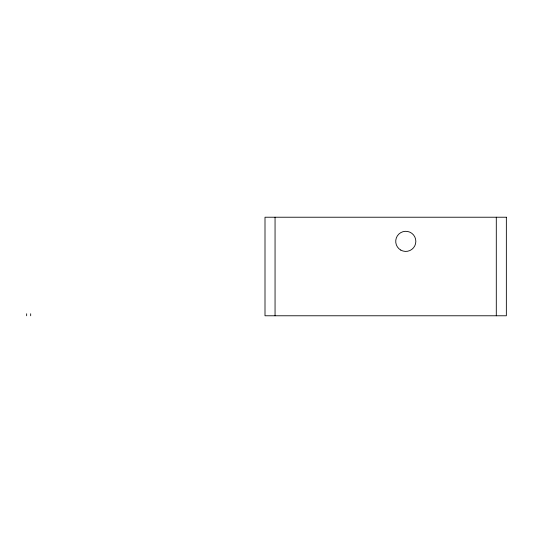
<?xml version="1.0" encoding="UTF-8"?>
<svg xmlns="http://www.w3.org/2000/svg" width="533" height="533" viewBox="0 0 533 533"><rect width="100%" height="100%" fill="white"/><g stroke="black" fill="none" stroke-linecap="round" stroke-linejoin="round"><path stroke-width="0.8" d="M496.296 217.224L496.296 315.776M275.055 217.224L275.055 315.776M30.674 313.764L30.674 315.776M26.65 313.764L26.65 315.776M506.35 217.224L265.001 217.224L265.001 315.776L506.35 315.776L506.35 217.224M400.756 250.07A10.054 10.054 0 0 0 415.84 241.362A10.054 10.054 0 0 0 400.756 232.648A10.054 10.054 0 0 0 400.756 250.07"/></g></svg>
